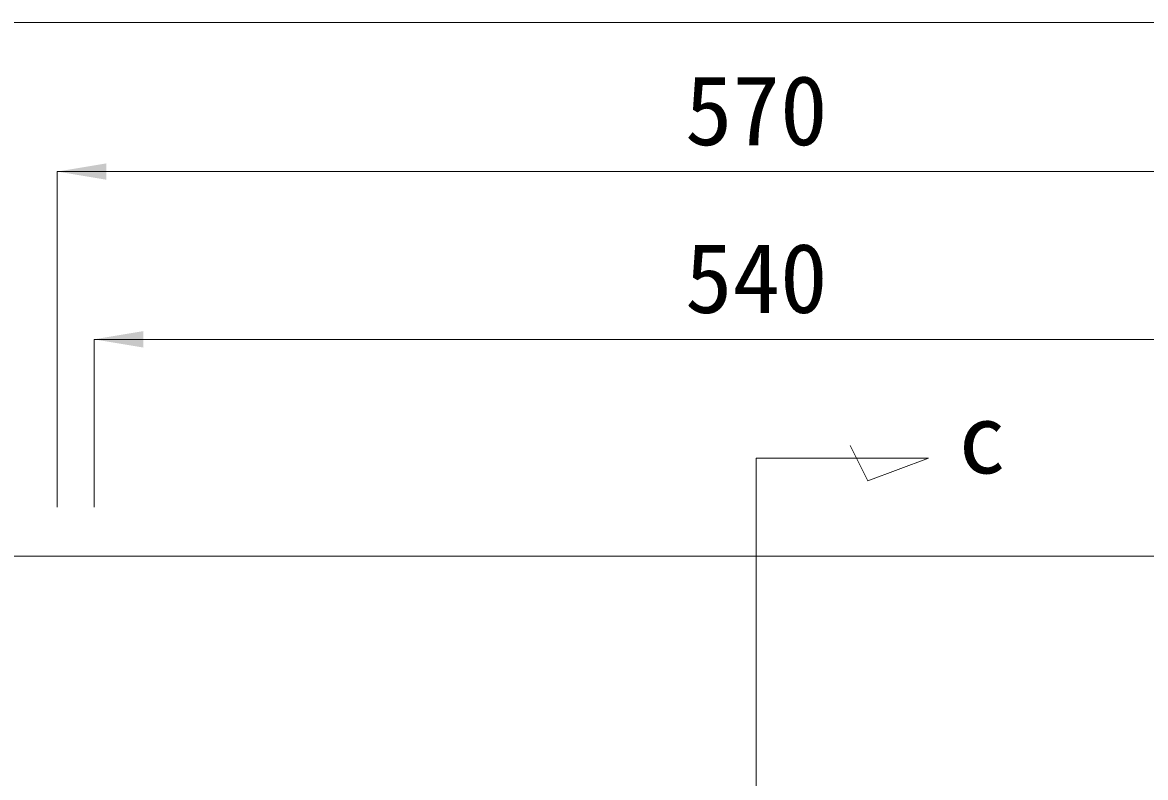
# Model space of a CAD drawing. Units: millimetres at full size. Extents: x 5964 to 125098, y -10801 to 28073.
# Drawn here: x 60079.2 to 60537.1, y 8812.4 to 9120.4 of the extents above; entities that cross this region are included whole.
import ezdxf
from ezdxf.enums import TextEntityAlignment as Align

# ---------------------------------------------------------------- set-up
doc = ezdxf.new("R2010")
doc.units = ezdxf.units.MM
doc.header["$LTSCALE"] = 19
for name, color, linetype, lineweight in [('0_2', 7, 'Continuous', 20), ('寸法引出', 7, 'Continuous', 9), ('寸法線', 7, 'Continuous', 9), ('本体', 2, 'Continuous', 9)]:
    doc.layers.add(name, color=color, linetype=linetype, lineweight=lineweight)
doc.styles.add('ＭＳ ゴシック', font='')
doc.styles.get('ＭＳ ゴシック').set_extended_font_data('MS Gothic')

# ---------------------------------------------------------------- blocks, each defined once
blk = doc.blocks.new('filled_arrow')
at = {"color": 0, "linetype": 'Continuous', "lineweight": -2}
blk.add_solid([(7.5, 1.25), (0, 0), (7.5, -1.25)], dxfattribs=at)

msp = doc.modelspace()

# ---------------------------------------------------------------- linework, layer by layer
at = {"layer": '寸法引出'}
for p, q in [((60423.83, 8933.46), (60416.67, 8947.78)), ((60378.34, 8942.66), (60378.34, 8538.73)), ((60378.34, 8942.66), (60448.59, 8942.66)), ((60406.95, 8942.66), (60448.59, 8942.66)), ((60448.59, 8942.66), (60423.83, 8933.46))]:
    msp.add_line(p, q, dxfattribs=at)
at = {"layer": '寸法線'}
for p, q in [((59879.33, 9120.4), (60877.34, 9120.4)), ((60663.34, 9059.58), (60093.33, 9059.58)), ((60093.33, 8922.69), (60093.33, 9059.58)), ((60108.34, 8991.14), (60648.34, 8991.14)), ((60108.34, 8922.69), (60108.34, 8991.14))]:
    msp.add_line(p, q, dxfattribs=at)
at = {"layer": '本体', "lineweight": 20}
msp.add_line((59885.34, 8902.69), (60871.34, 8902.69), dxfattribs=at)

# ---------------------------------------------------------------- block references
at = {"layer": '寸法線', "xscale": 2.67, "yscale": 2.67}
for p in [(60093.33, 9059.58), (60108.34, 8991.14)]:
    msp.add_blockref('filled_arrow', p, dxfattribs=at)

# ---------------------------------------------------------------- texts
at = {"layer": '0_2', "style": 'ＭＳ ゴシック'}
msp.add_text('c', height=28.48, dxfattribs=at).set_placement((60470.47, 8950.74), align=Align.MIDDLE_CENTER)
at = {"layer": '寸法線', "style": 'ＭＳ ゴシック'}
for s, p in [('570', (60378.34, 9084.58)), ('540', (60378.34, 9016.14))]:
    msp.add_text(s, height=28.48, dxfattribs=at).set_placement(p, align=Align.MIDDLE_CENTER)

doc.saveas('drawing.dxf')
